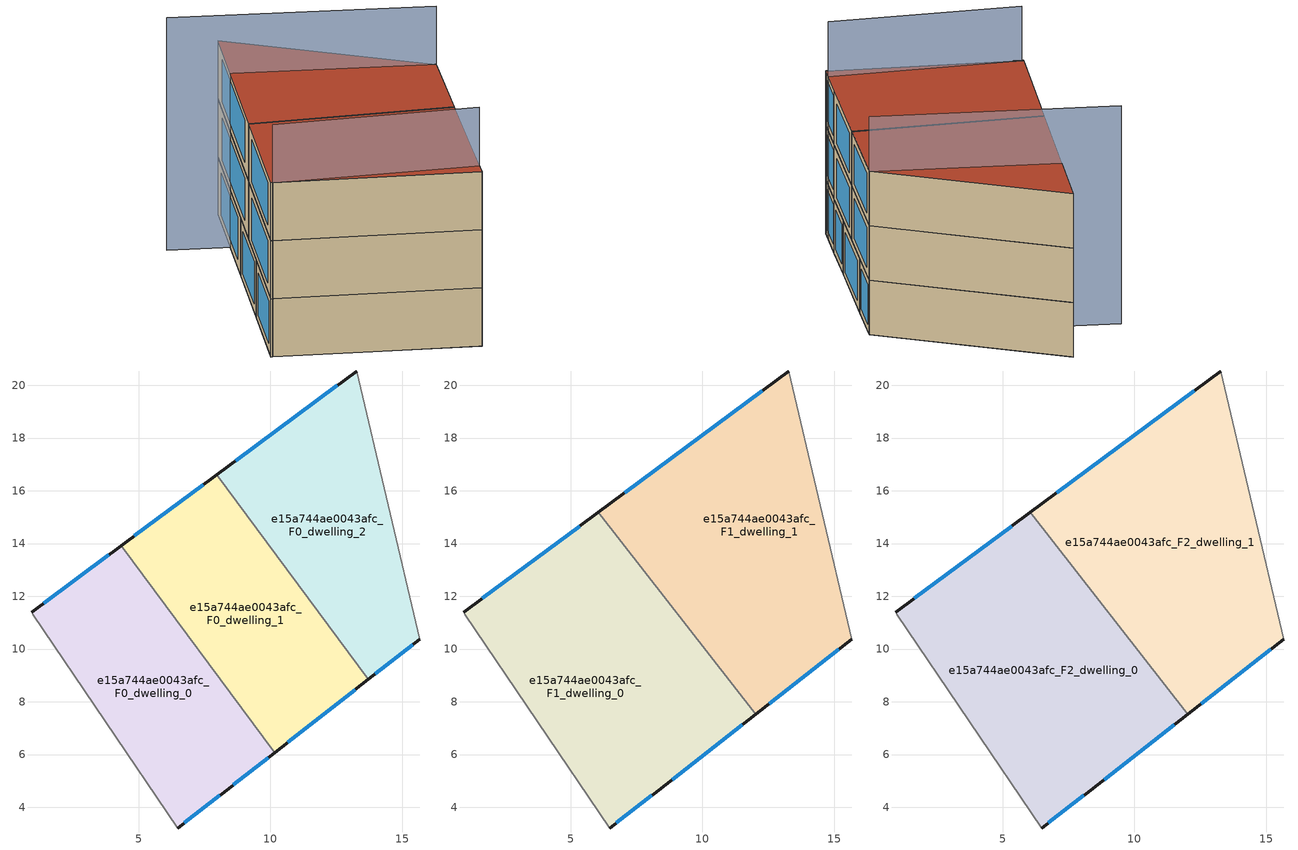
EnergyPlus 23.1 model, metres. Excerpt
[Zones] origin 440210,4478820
e15a744ae0043afc_F0_dwelling_0
 floor ground (EU_floor_Construction): 8.34,4.65 10.16,6.08 4.34,13.92 0.94,11.4 0.98,11.32 6.48,3.21 z0
 wall outside (EU_wall_Construction): 10.16,6.08 8.34,4.65 6.48,3.21 / 0.94,11.4 4.34,13.92 z0:3
 wall adiabatic (EU_wall_Construction): 6.48,3.21 0.98,11.32 0.94,11.4 z0:3
 wall to e15a744ae0043afc_F0_dwelling_1 (EU_wall_Construction): 4.34,13.92 10.16,6.08 z0:3
 window (EU_Window_Construction): 9.91,5.88 8.59,4.85 / 8.08,4.45 6.74,3.41 / 1.41,11.75 3.87,13.57 z0.42:2.58
e15a744ae0043afc_F0_dwelling_1
 floor ground (EU_floor_Construction): 13.71,8.85 7.96,16.6 4.34,13.92 10.16,6.08 z0
 wall outside (EU_wall_Construction): 4.34,13.92 7.96,16.6 / 13.71,8.85 10.16,6.08 z0:3
 wall to e15a744ae0043afc_F0_dwelling_2 (EU_wall_Construction): 7.96,16.6 13.71,8.85 z0:3
 window (EU_Window_Construction): 4.84,14.29 7.45,16.23 / 13.22,8.46 10.65,6.46 z0.42:2.58
e15a744ae0043afc_F0_dwelling_2
 floor ground (EU_floor_Construction): 15.67,10.38 13.27,20.54 7.96,16.6 13.71,8.85 z0
 wall outside (EU_wall_Construction): 7.96,16.6 13.27,20.54 / 15.67,10.38 13.71,8.85 z0:3
 wall adiabatic (EU_wall_Construction): 13.27,20.54 15.67,10.38 z0:3
 window (EU_Window_Construction): 8.69,17.15 12.53,20 / 15.4,10.17 13.98,9.06 z0.42:2.58
e15a744ae0043afc_F1_dwelling_0
 floor to e15a744ae0043afc_F0_dwelling_0 (EU_floor_Construction): 8.34,4.65 10.16,6.08 4.34,13.92 0.94,11.4 0.98,11.32 6.48,3.21 z3
 floor to e15a744ae0043afc_F0_dwelling_1 (EU_floor_Construction): 12.02,7.53 6.05,15.19 4.34,13.92 10.16,6.08 z3
 wall outside (EU_wall_Construction): 12.02,7.53 8.34,4.65 6.48,3.21 / 0.94,11.4 6.05,15.19 z3:6
 wall adiabatic (EU_wall_Construction): 6.48,3.21 0.98,11.32 0.94,11.4 z3:6
 wall to e15a744ae0043afc_F1_dwelling_1 (EU_wall_Construction): 6.05,15.19 12.02,7.53 z3:6
 window (EU_Window_Construction): 11.51,7.13 8.85,5.05 / 8.08,4.45 6.74,3.41 / 1.65,11.92 5.34,14.66 z3.42:5.58
e15a744ae0043afc_F1_dwelling_1
 floor to e15a744ae0043afc_F0_dwelling_1 (EU_floor_Construction): 13.71,8.85 7.96,16.6 6.05,15.19 12.02,7.53 z3
 floor to e15a744ae0043afc_F0_dwelling_2 (EU_floor_Construction): 15.67,10.38 13.27,20.54 7.96,16.6 13.71,8.85 z3
 wall outside (EU_wall_Construction): 6.05,15.19 13.27,20.54 / 15.67,10.38 12.02,7.53 z3:6
 wall adiabatic (EU_wall_Construction): 13.27,20.54 15.67,10.38 z3:6
 window (EU_Window_Construction): 7.05,15.93 12.26,19.8 / 15.16,9.98 12.53,7.93 z3.42:5.58
e15a744ae0043afc_F2_dwelling_0
 floor to e15a744ae0043afc_F1_dwelling_0 (EU_floor_Construction): 8.34,4.65 12.02,7.53 6.05,15.19 0.94,11.4 0.98,11.32 6.48,3.21 z6
 wall outside (EU_wall_Construction): 12.02,7.53 8.34,4.65 6.48,3.21 / 0.94,11.4 6.05,15.19 z6:9
 wall adiabatic (EU_wall_Construction): 6.48,3.21 0.98,11.32 0.94,11.4 z6:9
 wall to e15a744ae0043afc_F2_dwelling_1 (EU_wall_Construction): 6.05,15.19 12.02,7.53 z6:9
 window (EU_Window_Construction): 11.51,7.13 8.85,5.05 / 8.08,4.45 6.74,3.41 / 1.65,11.92 5.34,14.66 z6.42:8.58
 roof outside (EU_roof_Construction): 6.05,15.19 12.02,7.53 8.34,4.65 6.48,3.21 0.98,11.32 0.94,11.4 z9
e15a744ae0043afc_F2_dwelling_1
 floor to e15a744ae0043afc_F1_dwelling_1 (EU_floor_Construction): 15.67,10.38 13.27,20.54 6.05,15.19 12.02,7.53 z6
 wall outside (EU_wall_Construction): 6.05,15.19 13.27,20.54 / 15.67,10.38 12.02,7.53 z6:9
 wall adiabatic (EU_wall_Construction): 13.27,20.54 15.67,10.38 z6:9
 window (EU_Window_Construction): 7.05,15.93 12.26,19.8 / 15.16,9.98 12.53,7.93 z6.42:8.58
 roof outside (EU_roof_Construction): 13.27,20.54 15.67,10.38 12.02,7.53 6.05,15.19 z9
shading: 0.98,11.32 7.01,3.63 / 15.67,10.38 8.82,20.91 z0:12
[Building]
EU S2 Campaign: North Axis=0; Terrain=City; Solar Distribution=FullExterior
[Site:Location]
Madrid: Latitude=40.5; Longitude=-3.5; Time Zone=1; Elevation=609
[SizingPeriod:WeatherFileDays]
AnnualSizingPeriod: Begin Month=1; Begin Day of Month=1; End Month=12; End Day of Month=31; Day of Week for Start Day=Monday; Use Weather File Daylight Saving Period=No; Use Weather File Rain and Snow Indicators=No
[MATERIAL]
EU_InternalMass_Material: Roughness=MediumRough; Thickness=0.1; Conductivity=1; Density=1800; Specific Heat=900; Thermal Absorptance=0.9; Solar Absorptance=0.7; Visible Absorptance=0.7
[MATERIAL:NOMASS] Roughness=MediumRough; Thermal Absorptance=0.9; Solar Absorptance=0.7; Visible Absorptance=0.7
Name | Thermal Resistance
EU_wall_NoMass | 1.60022
EU_roof_NoMass | 1.57597
EU_floor_NoMass | 0.470652
[WINDOWMATERIAL:SIMPLEGLAZINGSYSTEM]
EU_Window_SimpleGlazing: UFactor=3.28802; Solar Heat Gain Coefficient=0.85; Visible Transmittance=0.85
[CONSTRUCTION]
EU_wall_Construction: EU_wall_NoMass
EU_roof_Construction: EU_roof_NoMass
EU_floor_Construction: EU_floor_NoMass
EU_InternalMass_Construction: EU_InternalMass_Material
EU_Window_Construction: EU_Window_SimpleGlazing
[ZONE] Type=1; Multiplier=1; Ceiling Height=autocalculate; Floor Area=autocalculate; Part of Total Floor Area=Yes
Name | Volume
e15a744ae0043afc_F0_dwelling_0 | 131.169
e15a744ae0043afc_F1_dwelling_0; e15a744ae0043afc_F2_dwelling_0 | 196.746
e15a744ae0043afc_F0_dwelling_1 | 131.166
e15a744ae0043afc_F1_dwelling_1; e15a744ae0043afc_F2_dwelling_1 | 196.75
e15a744ae0043afc_F0_dwelling_2 | 131.168
[INTERNALMASS] Construction=EU_InternalMass_Construction
Name | Zone or ZoneList | Surface Area
e15a744ae0043afc_F0_dwelling_0_EU_InternalMass | e15a744ae0043afc_F0_dwelling_0 | 43.7229
e15a744ae0043afc_F0_dwelling_1_EU_InternalMass | e15a744ae0043afc_F0_dwelling_1 | 43.7221
e15a744ae0043afc_F0_dwelling_2_EU_InternalMass | e15a744ae0043afc_F0_dwelling_2 | 43.7228
e15a744ae0043afc_F1_dwelling_0_EU_InternalMass | e15a744ae0043afc_F1_dwelling_0 | 65.5822
e15a744ae0043afc_F1_dwelling_1_EU_InternalMass | e15a744ae0043afc_F1_dwelling_1 | 65.5835
e15a744ae0043afc_F2_dwelling_0_EU_InternalMass | e15a744ae0043afc_F2_dwelling_0 | 65.5822
e15a744ae0043afc_F2_dwelling_1_EU_InternalMass | e15a744ae0043afc_F2_dwelling_1 | 65.5835
[OTHEREQUIPMENT] Fuel Type=Electricity; Design Level Calculation Method=Watts/Area; Power per Zone Floor Area=1; Fraction Latent=0; Fraction Radiant=0; Fraction Lost=0; Carbon Dioxide Generation Rate=0; EndUse Subcategory=EU_Step8_InternalGains
Name | Zone or ZoneList or Space or SpaceList | Schedule
EU_Step8_InternalGain_e15a744ae0043afc_F0_dwelling_0_f000 | e15a744ae0043afc_F0_dwelling_0 | EU_Step8_GainSchedule_e15a744ae0043afc_F0_dwelling_0_f000
EU_Step8_InternalGain_e15a744ae0043afc_F0_dwelling_1_f000 | e15a744ae0043afc_F0_dwelling_1 | EU_Step8_GainSchedule_e15a744ae0043afc_F0_dwelling_1_f000
EU_Step8_InternalGain_e15a744ae0043afc_F0_dwelling_2_f000 | e15a744ae0043afc_F0_dwelling_2 | EU_Step8_GainSchedule_e15a744ae0043afc_F0_dwelling_2_f000
EU_Step8_InternalGain_e15a744ae0043afc_F1_dwelling_0_f000 | e15a744ae0043afc_F1_dwelling_0 | EU_Step8_GainSchedule_e15a744ae0043afc_F1_dwelling_0_f000
EU_Step8_InternalGain_e15a744ae0043afc_F1_dwelling_1_f000 | e15a744ae0043afc_F1_dwelling_1 | EU_Step8_GainSchedule_e15a744ae0043afc_F1_dwelling_1_f000
EU_Step8_InternalGain_e15a744ae0043afc_F2_dwelling_0_f000 | e15a744ae0043afc_F2_dwelling_0 | EU_Step8_GainSchedule_e15a744ae0043afc_F2_dwelling_0_f000
EU_Step8_InternalGain_e15a744ae0043afc_F2_dwelling_1_f000 | e15a744ae0043afc_F2_dwelling_1 | EU_Step8_GainSchedule_e15a744ae0043afc_F2_dwelling_1_f000
[ZONEVENTILATION:DESIGNFLOWRATE] Schedule=EU_AlwaysOn; Design Flow Rate Calculation Method=AirChanges/Hour; Air Changes per Hour=0.480704; Ventilation Type=Natural; Fan Pressure Rise=0; Fan Total Efficiency=1; Constant Term Coefficient=1; Temperature Term Coefficient=0; Velocity Term Coefficient=0; Velocity Squared Term Coefficient=0; Minimum Indoor Temperature=-100; Maximum Indoor Temperature=100; Delta Temperature=-100; Minimum Outdoor Temperature=-100; Maximum Outdoor Temperature=100; Maximum Wind Speed=40
Name | Zone or ZoneList or Space or SpaceList
EU_ConstantAir_e15a744ae0043afc_F0_dwelling_0 | e15a744ae0043afc_F0_dwelling_0
EU_ConstantAir_e15a744ae0043afc_F0_dwelling_1 | e15a744ae0043afc_F0_dwelling_1
EU_ConstantAir_e15a744ae0043afc_F0_dwelling_2 | e15a744ae0043afc_F0_dwelling_2
EU_ConstantAir_e15a744ae0043afc_F1_dwelling_0 | e15a744ae0043afc_F1_dwelling_0
EU_ConstantAir_e15a744ae0043afc_F1_dwelling_1 | e15a744ae0043afc_F1_dwelling_1
EU_ConstantAir_e15a744ae0043afc_F2_dwelling_0 | e15a744ae0043afc_F2_dwelling_0
EU_ConstantAir_e15a744ae0043afc_F2_dwelling_1 | e15a744ae0043afc_F2_dwelling_1
[HVACTEMPLATE:THERMOSTAT] Constant Heating Setpoint=20; Constant Cooling Setpoint=50
EU_HeatOnly_e15a744ae0043afc_F0_dwelling_0; EU_HeatOnly_e15a744ae0043afc_F0_dwelling_1; EU_HeatOnly_e15a744ae0043afc_F0_dwelling_2; EU_HeatOnly_e15a744ae0043afc_F1_dwelling_0; EU_HeatOnly_e15a744ae0043afc_F1_dwelling_1; EU_HeatOnly_e15a744ae0043afc_F2_dwelling_0; EU_HeatOnly_e15a744ae0043afc_F2_dwelling_1
[HVACTEMPLATE:ZONE:IDEALLOADSAIRSYSTEM] System Availability Schedule=EU_AlwaysOn; Maximum Heating Supply Air Temperature=50; Minimum Cooling Supply Air Temperature=13; Maximum Heating Supply Air Humidity Ratio=0.0156; Minimum Cooling Supply Air Humidity Ratio=0.0077; Heating Limit=NoLimit; Cooling Limit=NoLimit; Heating Availability Schedule=EU_AlwaysOn; Cooling Availability Schedule=EU_CoolingOff; Dehumidification Control Type=ConstantSensibleHeatRatio; Cooling Sensible Heat Ratio=0.7; Dehumidification Setpoint=60; Humidification Control Type=None; Humidification Setpoint=30; Outdoor Air Method=None; Outdoor Air Flow Rate per Person=0.00944; Outdoor Air Flow Rate per Zone Floor Area=0; Outdoor Air Flow Rate per Zone=0; Demand Controlled Ventilation Type=None; Outdoor Air Economizer Type=NoEconomizer; Heat Recovery Type=None; Sensible Heat Recovery Effectiveness=0.7; Latent Heat Recovery Effectiveness=0.65
Name | Template Thermostat
e15a744ae0043afc_F0_dwelling_0 | EU_HeatOnly_e15a744ae0043afc_F0_dwelling_0
e15a744ae0043afc_F0_dwelling_1 | EU_HeatOnly_e15a744ae0043afc_F0_dwelling_1
e15a744ae0043afc_F0_dwelling_2 | EU_HeatOnly_e15a744ae0043afc_F0_dwelling_2
e15a744ae0043afc_F1_dwelling_0 | EU_HeatOnly_e15a744ae0043afc_F1_dwelling_0
e15a744ae0043afc_F1_dwelling_1 | EU_HeatOnly_e15a744ae0043afc_F1_dwelling_1
e15a744ae0043afc_F2_dwelling_0 | EU_HeatOnly_e15a744ae0043afc_F2_dwelling_0
e15a744ae0043afc_F2_dwelling_1 | EU_HeatOnly_e15a744ae0043afc_F2_dwelling_1
[SIZING:ZONE] Zone Cooling Design Supply Air Temperature Input Method=SupplyAirTemperature; Zone Cooling Design Supply Air Temperature=13; Zone Heating Design Supply Air Temperature Input Method=SupplyAirTemperature; Zone Heating Design Supply Air Temperature=50; Zone Cooling Design Supply Air Humidity Ratio=0.008; Zone Heating Design Supply Air Humidity Ratio=0.008; Cooling Design Air Flow Method=DesignDay; Cooling Design Air Flow Rate=0; Cooling Minimum Air Flow per Zone Floor Area=0.000762; Cooling Minimum Air Flow=0; Cooling Minimum Air Flow Fraction=0.2; Heating Design Air Flow Method=DesignDay; Heating Design Air Flow Rate=0; Heating Maximum Air Flow per Zone Floor Area=0.002032; Heating Maximum Air Flow=0.141576; Heating Maximum Air Flow Fraction=0.3; Account for Dedicated Outdoor Air System=No; Dedicated Outdoor Air System Control Strategy=NeutralSupplyAir; Dedicated Outdoor Air Low Setpoint Temperature for Design=autosize; Dedicated Outdoor Air High Setpoint Temperature for Design=autosize; Zone Load Sizing Method=Sensible Load Only No Latent Load; Zone Latent Cooling Design Supply Air Humidity Ratio Input Method=HumidityRatioDifference; Zone Cooling Design Supply Air Humidity Ratio Difference=0.005; Zone Latent Heating Design Supply Air Humidity Ratio Input Method=HumidityRatioDifference; Zone Humidification Design Supply Air Humidity Ratio Difference=0.005
e15a744ae0043afc_F0_dwelling_0; e15a744ae0043afc_F0_dwelling_1; e15a744ae0043afc_F0_dwelling_2; e15a744ae0043afc_F1_dwelling_0; e15a744ae0043afc_F1_dwelling_1; e15a744ae0043afc_F2_dwelling_0; e15a744ae0043afc_F2_dwelling_1
[SCHEDULE:CONSTANT]
Name | Hourly Value
EU_AlwaysOn | 1
EU_CoolingOff | 0
[SCHEDULE:FILE] Column Number=1; Rows to Skip at Top=0; Number of Hours of Data=8760; Column Separator=Comma; Interpolate to Timestep=No; Minutes per Item=60; Adjust Schedule for Daylight Savings=Yes
Name | File
EU_Step8_GainSchedule_e15a744ae0043afc_F0_dwelling_0_f000 | ../../schedules/e15a744ae0043afc/e15a744ae0043afc_F0_dwelling_0_f000_gain.csv
EU_Step8_GainSchedule_e15a744ae0043afc_F0_dwelling_1_f000 | ../../schedules/e15a744ae0043afc/e15a744ae0043afc_F0_dwelling_1_f000_gain.csv
EU_Step8_GainSchedule_e15a744ae0043afc_F0_dwelling_2_f000 | ../../schedules/e15a744ae0043afc/e15a744ae0043afc_F0_dwelling_2_f000_gain.csv
EU_Step8_GainSchedule_e15a744ae0043afc_F1_dwelling_0_f000 | ../../schedules/e15a744ae0043afc/e15a744ae0043afc_F1_dwelling_0_f000_gain.csv
EU_Step8_GainSchedule_e15a744ae0043afc_F1_dwelling_1_f000 | ../../schedules/e15a744ae0043afc/e15a744ae0043afc_F1_dwelling_1_f000_gain.csv
EU_Step8_GainSchedule_e15a744ae0043afc_F2_dwelling_0_f000 | ../../schedules/e15a744ae0043afc/e15a744ae0043afc_F2_dwelling_0_f000_gain.csv
EU_Step8_GainSchedule_e15a744ae0043afc_F2_dwelling_1_f000 | ../../schedules/e15a744ae0043afc/e15a744ae0043afc_F2_dwelling_1_f000_gain.csv
